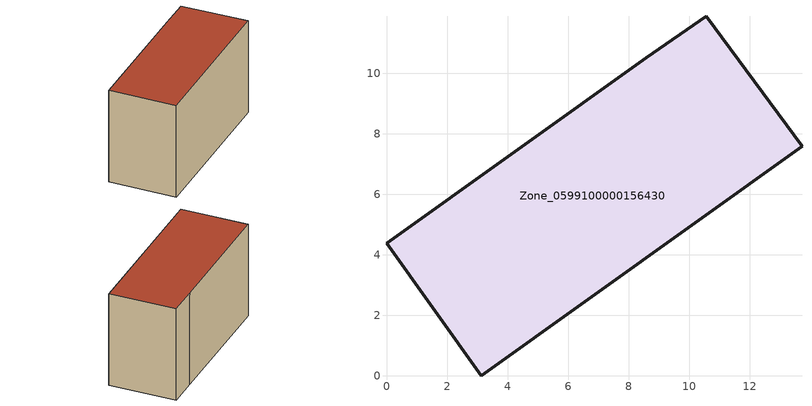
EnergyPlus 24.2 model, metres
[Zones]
Zone_0599100000156430
 floor ground (C_G): 0,4.38 8.58,10.52 10.56,11.89 13.72,7.59 3.13,0 z0
 wall outside (C_F): 8.58,10.52 0,4.38 3.13,0 13.72,7.59 10.56,11.89 8.58,10.52 z0:7.77
 roof outside (C_R): 3.13,0 13.72,7.59 10.56,11.89 8.58,10.52 0,4.38 z7.77
[BUILDING]
Pand.0599100000156430: North Axis=0; Terrain=City; Loads Convergence Tolerance Value=0.04; Temperature Convergence Tolerance Value=0.4; Solar Distribution=FullExterior; Maximum Number of Warmup Days=25; Minimum Number of Warmup Days=1
[Site:Location]
Rotterdam.The.Hague.AP_ZH_NLD Design_Conditions: Latitude=51.96; Longitude=4.45; Time Zone=1; Elevation=-4.5
[SITE:GROUNDTEMPERATURE:BUILDINGSURFACE]
18, 18, 18, 18, 18, 18, 18, 18, 18, 18, 18, 18
[MATERIAL] Thermal Absorptance=0.9; Solar Absorptance=0.7; Visible Absorptance=0.7
Name | Roughness | Thickness | Conductivity | Density | Specific Heat
G.TC.1975-1991 | MediumSmooth | 0.15 | 0.288461 | 540 | 1210
F.TC.1975-1991 | Rough | 0.3 | 0.230769 | 1920 | 840
R.TC.1975-1991 | MediumRough | 0.2 | 0.153846 | 1500 | 1000
[CONSTRUCTION]
C_G: G.TC.1975-1991
C_F: F.TC.1975-1991
C_R: R.TC.1975-1991
[ZONE]
Zone_0599100000156430: Type=1; Multiplier=1; Ceiling Height=Autocalculate; Volume=Autocalculate; Floor Area=autocalculate; Part of Total Floor Area=Yes
[ZONEINFILTRATION:DESIGNFLOWRATE]
Infil_Zone_0599100000156430: Zone or ZoneList or Space or SpaceList=Zone_0599100000156430; Schedule=AlwaysOn; Design Flow Rate Calculation Method=Flow/Area; Flow Rate per Floor Area=0.003; Constant Term Coefficient=1; Temperature Term Coefficient=0; Velocity Term Coefficient=0; Velocity Squared Term Coefficient=0
[HVACTEMPLATE:ZONE:IDEALLOADSAIRSYSTEM]
Zone_0599100000156430: Maximum Heating Supply Air Temperature=50; Minimum Cooling Supply Air Temperature=13; Maximum Heating Supply Air Humidity Ratio=0.0156; Minimum Cooling Supply Air Humidity Ratio=0.0077; Heating Limit=NoLimit; Cooling Limit=NoLimit; Dehumidification Control Type=ConstantSensibleHeatRatio; Cooling Sensible Heat Ratio=0.7; Dehumidification Setpoint=60; Humidification Control Type=None; Humidification Setpoint=30; Outdoor Air Method=None; Outdoor Air Flow Rate per Person=0.00944; Outdoor Air Flow Rate per Zone Floor Area=0; Outdoor Air Flow Rate per Zone=0; Demand Controlled Ventilation Type=None; Outdoor Air Economizer Type=NoEconomizer; Heat Recovery Type=None; Sensible Heat Recovery Effectiveness=0.7; Latent Heat Recovery Effectiveness=0.65
[ZONECONTROL:THERMOSTAT]
ThermostatControl_Zone_0599100000156430: Zone or ZoneList=Zone_0599100000156430; Control Type Schedule=DualSetpointControlType; Control 1=Thermostat_Zone_0599100000156430; Temperature Difference Between Cutout And Setpoint=0
[THERMOSTATSETPOINT:DUALSETPOINT]
Thermostat_Zone_0599100000156430: Heating Setpoint Temperature Schedule=HeatingSetpoint_Zone_0599100000156430; Cooling Setpoint Temperature Schedule=CoolingSetpoint_Zone_0599100000156430
[SCHEDULE:COMPACT]
HeatingSetpoint_Zone_0599100000156430: Through: 12/31, For: AllDays, Until: 24:00, 21
CoolingSetpoint_Zone_0599100000156430: Through: 12/31, For: AllDays, Until: 24:00, 24
DualSetpointControlType: Through: 12/31, For: AllDays, Until: 24:00, 4
AlwaysOn: Through: 12/31, For: AllDays, Until: 24:00, 1
